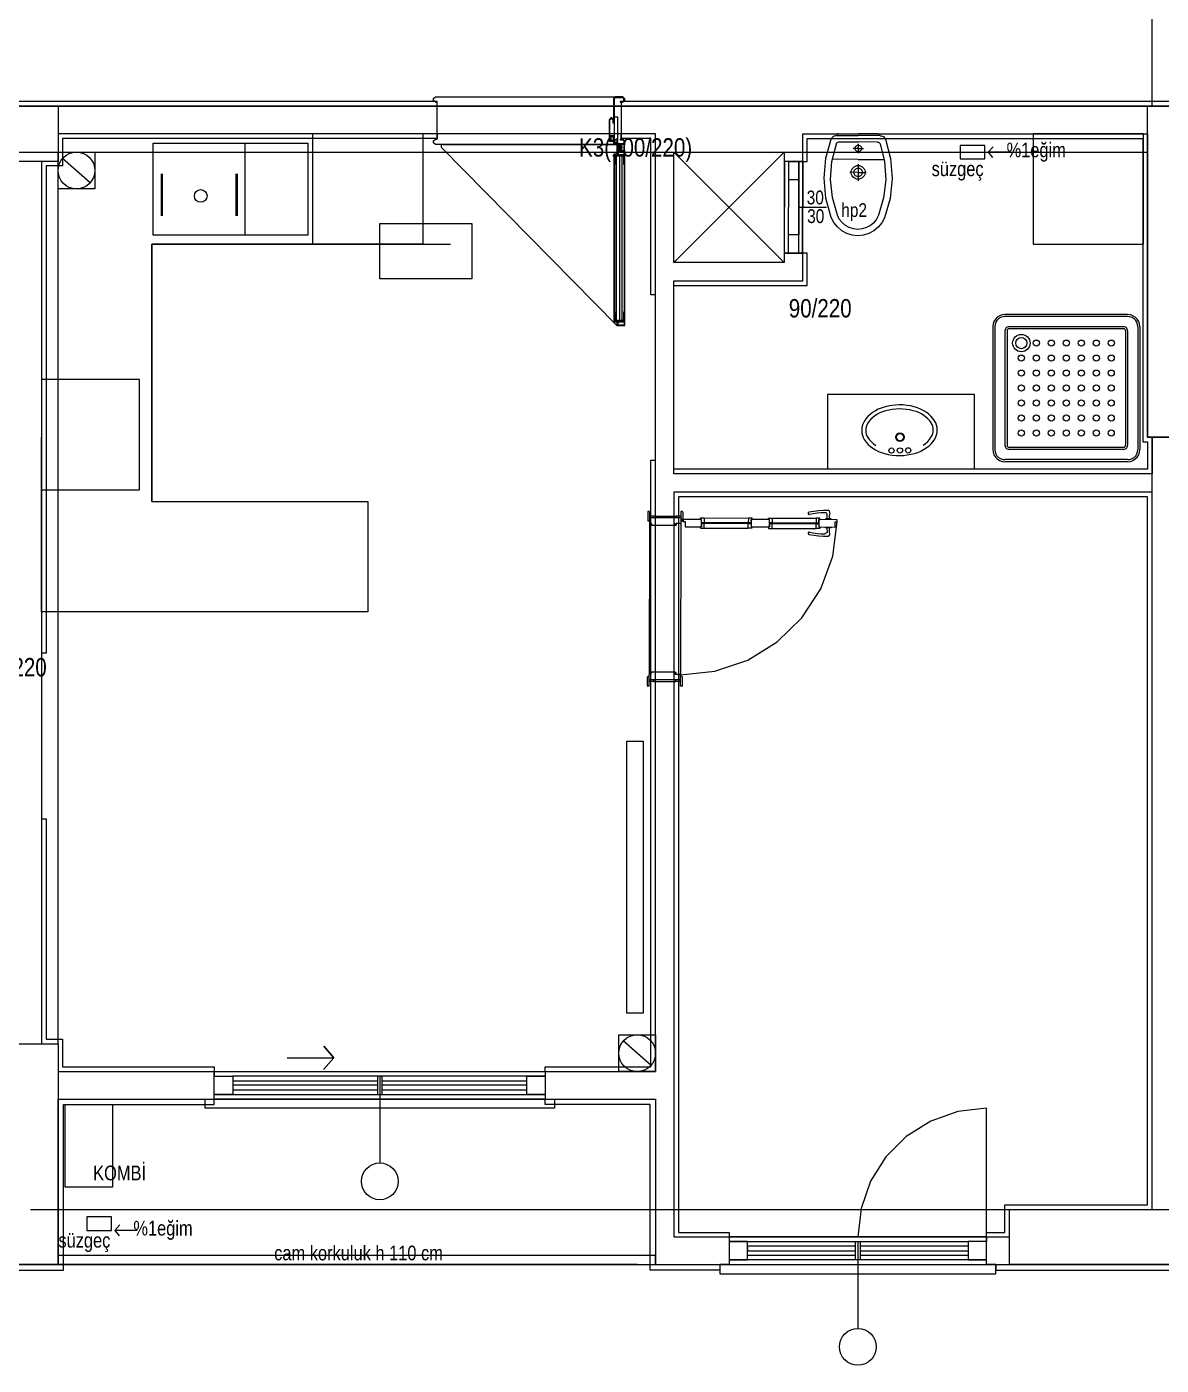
# Model space of a CAD drawing. Header units: centimetres. Extents: x 0 to 13234, y -30 to 2970.
# Drawn here: x 2339.1 to 2647.6, y 1161.2 to 1525.1 of the extents above; entities that cross this region are included whole.
import ezdxf

# ---------------------------------------------------------------- set-up
doc = ezdxf.new("R2010")
doc.units = ezdxf.units.CM
doc.layers.add('SCOTT-MIMARI', color=8, linetype='CONTINUOUS')
doc.styles.get("Standard").update_dxf_attribs({"font": 'arial.ttf', "width": 0.8})

msp = doc.modelspace()

# ---------------------------------------------------------------- linework, layer by layer
at = {"layer": 'SCOTT-MIMARI'}
for p, q in [((2449.71, 1505.59), (2450.21, 1506.09)), ((2449.71, 1505.09), (2449.71, 1505.59)), ((2450.21, 1504.59), (2449.71, 1505.09)), ((2450.21, 1506.09), (2501.19, 1506.09)), ((2450.7, 1504.59), (2450.21, 1504.59)), ((2450.7, 1494.59), (2450.7, 1504.59)), ((2501.19, 1504.59), (2500.7, 1504.59)), ((2500.7, 1504.59), (2500.7, 1494.59)), ((2501.19, 1506.09), (2501.69, 1505.59)), ((2501.69, 1505.09), (2501.19, 1504.59)), ((2501.69, 1505.59), (2501.69, 1505.09)), ((2559.84, 1496.07), (2565.24, 1496.04)), ((2570.64, 1496.02), (2565.24, 1496.04)), ((2398.51, 1468.48), (2398.51, 1493.48)), ((2449.71, 1494.09), (2450.21, 1494.59)), ((2449.71, 1493.59), (2449.71, 1494.09)), ((2450.21, 1493.09), (2449.71, 1493.59)), ((2450.21, 1494.59), (2450.7, 1494.59)), ((2501.19, 1493.09), (2450.21, 1493.09)), ((2452.21, 1493.09), (2499.19, 1493.09)), ((2499.54, 1492.29), (2501.14, 1492.29)), ((2500.07, 1492.82), (2500.07, 1493.09)), ((2500.34, 1493.09), (2500.34, 1491.49)), ((2500.62, 1492.82), (2500.62, 1493.09)), ((2500.7, 1494.59), (2501.19, 1494.59)), ((2501.19, 1494.59), (2501.69, 1494.09)), ((2501.69, 1493.59), (2501.19, 1493.09)), ((2501.69, 1494.09), (2501.69, 1493.59)), ((2559.28, 1495.57), (2565.23, 1495.54)), ((2559.48, 1495.57), (2559.48, 1495.72)), ((2559.98, 1493.82), (2565.22, 1493.79)), ((2565.22, 1493.26), (2565.21, 1490.71)), ((2570.47, 1493.77), (2565.22, 1493.79)), ((2571.18, 1495.51), (2565.23, 1495.54)), ((2570.98, 1495.51), (2570.98, 1495.66)), ((2499.59, 1490.49), (2499.59, 1490.44)), ((2500.03, 1491.77), (2500.03, 1491.44)), ((2500.24, 1490.09), (2500.24, 1445.21)), ((2500.59, 1491.74), (2500.59, 1491.44)), ((2565.2, 1489.04), (2558.14, 1489.08)), ((2565.22, 1492.04), (2563.81, 1492.05)), ((2565.2, 1489.04), (2572.26, 1489.01)), ((2565.22, 1492.04), (2566.62, 1492.04)), ((2375.73, 1473.71), (2375.73, 1485.09)), ((2376.03, 1473.71), (2376.03, 1485.09)), ((2395.99, 1485.09), (2395.99, 1473.71)), ((2396.29, 1485.09), (2396.29, 1473.71)), ((2565.18, 1485.54), (2562.96, 1485.55)), ((2565.19, 1487.8), (2565.17, 1483.23)), ((2565.18, 1485.54), (2567.4, 1485.53)), ((2556.56, 1476.02), (2549.05, 1476.02)), ((2638.47, 1446.89), (2605.11, 1446.89)), ((2638.47, 1446.34), (2605.11, 1446.34)), ((2499.59, 1444.81), (2499.59, 1444.86)), ((2601.78, 1443.56), (2601.78, 1410.2)), ((2602.33, 1443.56), (2602.33, 1410.2)), ((2605.11, 1442.44), (2605.11, 1411.31)), ((2605.67, 1442.44), (2605.67, 1411.31)), ((2637.36, 1443.56), (2606.22, 1443.56)), ((2637.36, 1443), (2606.22, 1443)), ((2637.92, 1442.44), (2637.92, 1411.31)), ((2638.47, 1442.44), (2638.47, 1411.31)), ((2641.25, 1443.56), (2641.25, 1410.2)), ((2641.81, 1443.56), (2641.81, 1410.2)), ((2637.36, 1410.75), (2606.22, 1410.75)), ((2637.36, 1410.2), (2606.22, 1410.2)), ((2638.47, 1407.42), (2605.11, 1407.42)), ((2638.47, 1406.86), (2605.11, 1406.86)), ((2507.98, 1393.17), (2507.98, 1390.87)), ((2508.47, 1390.72), (2508.12, 1390.72)), ((2508.48, 1393.32), (2508.13, 1393.32)), ((2508.48, 1393.32), (2508.13, 1393.32)), ((2508.48, 1393.32), (2508.47, 1390.25)), ((2509.73, 1392.07), (2508.48, 1392.07)), ((2516.98, 1391.55), (2508.48, 1391.57)), ((2509.73, 1392.07), (2509.73, 1391.57)), ((2509.73, 1392.07), (2515.73, 1392.05)), ((2515.73, 1392.05), (2515.73, 1391.55)), ((2516.98, 1392.05), (2515.73, 1392.05)), ((2516.98, 1393.3), (2516.97, 1390.23)), ((2517.04, 1390.76), (2516.97, 1390.76)), ((2517.33, 1393.3), (2516.98, 1393.3)), ((2517.33, 1393.3), (2516.98, 1393.3)), ((2517.33, 1391.13), (2516.98, 1391.13)), ((2517.04, 1390.91), (2516.98, 1390.91)), ((2517.48, 1393.15), (2517.48, 1391.28)), ((2517.5, 1390.71), (2517.61, 1390.69)), ((2517.53, 1390.86), (2517.61, 1390.84)), ((2523.35, 1391.57), (2535.32, 1391.54)), ((2541.8, 1391.53), (2553.76, 1391.5)), ((2508.47, 1390.25), (2508.38, 1348.9)), ((2508.97, 1390.09), (2508.62, 1390.1)), ((2508.97, 1390.09), (2508.97, 1389.69)), ((2515.42, 1389.53), (2509.12, 1389.54)), ((2515.35, 1389.84), (2515.35, 1389.71)), ((2515.59, 1389.84), (2515.35, 1389.84)), ((2515.59, 1389.71), (2515.35, 1389.71)), ((2516.82, 1390.08), (2515.57, 1390.08)), ((2515.57, 1390.08), (2515.57, 1389.68)), ((2515.59, 1389.95), (2515.59, 1389.6)), ((2515.65, 1389.84), (2515.65, 1389.71)), ((2516.97, 1390.23), (2516.88, 1348.88)), ((2536.05, 1390.24), (2522.61, 1390.27)), ((2536.05, 1390.03), (2522.61, 1390.06)), ((2523.34, 1388.77), (2535.31, 1388.74)), ((2541.05, 1390.23), (2554.5, 1390.2)), ((2541.05, 1390.02), (2554.5, 1389.99)), ((2541.79, 1388.73), (2553.76, 1388.7)), ((2507.88, 1345.97), (2507.88, 1348.28)), ((2508.38, 1348.43), (2508.03, 1348.43)), ((2508.37, 1345.82), (2508.38, 1348.9)), ((2516.88, 1347.55), (2508.38, 1347.57)), ((2509.63, 1347.07), (2508.38, 1347.07)), ((2508.88, 1349.04), (2508.53, 1349.05)), ((2508.88, 1349.04), (2508.88, 1349.44)), ((2515.33, 1349.58), (2509.03, 1349.59)), ((2509.63, 1347.07), (2509.63, 1347.57)), ((2509.63, 1347.07), (2515.63, 1347.05)), ((2515.26, 1349.27), (2515.26, 1349.4)), ((2515.5, 1349.4), (2515.26, 1349.4)), ((2515.5, 1349.27), (2515.26, 1349.27)), ((2515.48, 1349.03), (2515.48, 1349.43)), ((2516.73, 1349.03), (2515.48, 1349.03)), ((2515.5, 1349.16), (2515.5, 1349.51)), ((2515.56, 1349.27), (2515.56, 1349.4)), ((2515.63, 1347.05), (2515.63, 1347.55)), ((2516.88, 1347.05), (2515.63, 1347.05)), ((2516.87, 1345.8), (2516.88, 1348.88)), ((2517.23, 1348.41), (2516.88, 1348.41)), ((2517.38, 1345.95), (2517.38, 1348.25)), ((2508.37, 1345.82), (2508.02, 1345.82)), ((2508.37, 1345.82), (2508.02, 1345.82)), ((2517.22, 1345.8), (2516.87, 1345.8)), ((2517.22, 1345.8), (2516.87, 1345.8))]:
    msp.add_line(p, q, dxfattribs=at)
for points in [[(1317.6, 1893.53), (1317.6, 1188.53), (1992.6, 1188.53), (1992.6, 1233.53), (2317.6, 1233.53), (2317.6, 1188.53), (2985.1, 1188.53), (2985.1, 1893.53), (1317.6, 1893.53)], [(2827.6, 1578.53), (2827.6, 1503.53), (2240.13, 1503.53), (2240.1, 1488.53), (2335.6, 1488.53), (2335.6, 1366.03), (2167.6, 1366.03), (2167.6, 1253.53), (2167.6, 1253.53), (2167.6, 1241.03), (2092.6, 1241.03), (2092.6, 1503.53), (1475.1, 1503.53), (1475.1, 1578.53), (2827.6, 1578.53)], [(2645.1, 1503.53), (2645.1, 1578.53)], [(2450.7, 1503.53), (2450.7, 1504.78), (2238.85, 1504.78), (2238.85, 1487.28), (2334.35, 1487.28), (2334.35, 1367.28), (2166.35, 1367.28), (2166.35, 1254.78), (2166.35, 1254.78), (2166.35, 1242.28), (2166.35, 1242.28), (2166.35, 1241.03)], [(2240.1, 1503.53), (2347.6, 1503.53), (2347.6, 1488.53), (2240.1, 1488.53), (2240.1, 1503.53)], [(2312.6, 1503.53), (2643.85, 1503.53)], [(2501.49, 1505.09), (2501.49, 1505.59), (2501.49, 1505.09), (2501.19, 1504.79), (2500.51, 1504.79), (2500.51, 1504.59), (2501.19, 1504.59), (2501.69, 1505.09), (2501.69, 1505.59), (2501.19, 1506.09), (2499.19, 1506.09), (2498.69, 1505.59), (2498.69, 1500.06), (2498.89, 1500.06), (2498.89, 1505.59), (2499.19, 1505.89), (2501.19, 1505.89), (2501.49, 1505.59)], [(2774.42, 1503.53), (2774.42, 1504.78), (2500.7, 1504.78), (2500.7, 1503.53)], [(2643.85, 1413.53), (2643.85, 1503.53), (2658.85, 1503.53), (2658.85, 1413.53), (2643.85, 1413.53)], [(2498.69, 1495.25), (2498.69, 1493.59), (2499.19, 1493.09), (2501.19, 1493.09), (2501.69, 1493.59), (2501.69, 1494.09), (2501.19, 1494.59), (2500.51, 1494.59), (2500.51, 1494.39), (2501.19, 1494.39), (2501.49, 1494.09), (2501.49, 1493.59), (2501.19, 1493.29), (2499.19, 1493.29), (2498.89, 1493.59), (2498.89, 1495.45), (2497.69, 1495.45), (2497.69, 1494.3), (2497.64, 1494.3), (2497.64, 1499.83), (2497.94, 1500.13), (2498.19, 1500.13), (2498.49, 1499.83), (2498.49, 1499), (2498.69, 1499), (2498.69, 1499.83), (2498.19, 1500.33), (2497.94, 1500.33), (2497.44, 1499.83), (2497.44, 1494.3), (2497.9, 1494.3), (2497.9, 1495.25), (2498.69, 1495.25)], [(2499.7, 1493.62), (2498.95, 1493.62), (2498.95, 1500.6), (2499.7, 1500.6), (2499.7, 1493.62)], [(2347.6, 1496.03), (2347.6, 1496.03), (2347.6, 1488.53), (2343.1, 1488.53), (2343.1, 1358.53), (2343.1, 1358.53), (2343.1, 1248.53), (2347.6, 1248.53), (2347.6, 1248.53), (2347.6, 1248.53), (2347.6, 1241.03), (2510.1, 1241.03), (2510.1, 1496.03), (2347.6, 1496.03)], [(2450.7, 1496.03), (2450.7, 1494.78), (2348.85, 1494.78), (2348.85, 1494.78), (2348.85, 1487.28), (2344.35, 1487.28), (2344.35, 1357.28), (2344.35, 1357.28), (2344.35, 1357.28), (2344.35, 1354.78), (2343.1, 1354.78)], [(2446.85, 1496.03), (2446.85, 1466.03), (2373.1, 1466.03), (2373.1, 1396.03), (2431.85, 1396.03), (2431.85, 1366.03), (2343.1, 1366.03), (2343.1, 1413.53)], [(2446.85, 1496.03), (2446.85, 1466.03), (2416.85, 1466.03), (2416.85, 1496.03)], [(2510.1, 1452.27), (2508.85, 1452.27), (2508.85, 1494.78), (2500.7, 1494.78), (2500.7, 1496.03)], [(2643.85, 1496.03), (2643.85, 1413.53), (2645.1, 1413.53), (2645.1, 1403.53), (2515.1, 1403.53), (2515.1, 1456.03), (2515.1, 1456.03), (2515.1, 1456.03), (2550.1, 1456.03), (2550.1, 1496.03), (2643.85, 1496.03)], [(2559.48, 1495.72), (2559.49, 1495.8), (2559.52, 1495.87), (2559.56, 1495.94), (2559.62, 1495.99), (2559.68, 1496.04), (2559.76, 1496.06), (2559.84, 1496.07)], [(2570.64, 1496.02), (2570.71, 1496.01), (2570.79, 1495.98), (2570.85, 1495.94), (2570.91, 1495.88), (2570.95, 1495.82), (2570.98, 1495.74), (2570.98, 1495.66)], [(2612.82, 1496.03), (2612.82, 1466.03), (2642.82, 1466.03), (2642.82, 1496.03), (2612.82, 1496.03)], [(2373.51, 1493.48), (2415.51, 1493.48), (2415.51, 1468.48), (2373.51, 1468.48), (2373.51, 1493.48)], [(2499.59, 1443.86), (2451.91, 1492.29), (2451.91, 1493.09)], [(2497.95, 1494.25), (2497.68, 1494.03), (2497.48, 1493.99), (2497.95, 1493.99), (2498.64, 1493.99), (2498.64, 1495.18), (2497.95, 1495.18), (2497.95, 1494.25)], [(2498.05, 1494.29), (2498.54, 1494.35), (2498.54, 1494.09), (2497.98, 1494.09), (2498.04, 1494.22), (2498.05, 1494.25), (2498.05, 1494.29)], [(2550.1, 1488.52), (2551.35, 1488.52), (2551.35, 1494.78), (2642.6, 1494.78), (2642.6, 1412.28), (2643.85, 1412.28), (2643.85, 1404.78), (2515.1, 1404.78)], [(2557.89, 1473.28), (2556.42, 1478.52), (2555.92, 1483.94), (2556.41, 1489.36), (2557.87, 1494.6)], [(2559.53, 1473.91), (2558.18, 1478.67), (2557.68, 1483.59), (2558.04, 1488.52), (2559.27, 1493.32)], [(2557.87, 1494.6), (2558.01, 1494.88), (2558.2, 1495.11), (2558.43, 1495.31), (2558.69, 1495.45), (2558.98, 1495.54), (2559.28, 1495.57)], [(2559.27, 1493.32), (2559.33, 1493.46), (2559.43, 1493.58), (2559.54, 1493.68), (2559.68, 1493.76), (2559.82, 1493.8), (2559.98, 1493.82)], [(2565.21, 1491.17), (2565.03, 1491.19), (2564.86, 1491.25), (2564.7, 1491.34), (2564.56, 1491.46), (2564.46, 1491.61), (2564.38, 1491.78), (2564.34, 1491.96), (2564.35, 1492.14), (2564.38, 1492.32), (2564.46, 1492.48), (2564.57, 1492.63), (2564.7, 1492.75), (2564.86, 1492.84), (2565.04, 1492.9), (2565.22, 1492.92)], [(2565.22, 1492.92), (2565.4, 1492.9), (2565.57, 1492.84), (2565.73, 1492.75), (2565.87, 1492.63), (2565.97, 1492.48), (2566.05, 1492.31), (2566.09, 1492.13), (2566.08, 1491.95), (2566.05, 1491.77), (2565.97, 1491.6), (2565.86, 1491.45), (2565.73, 1491.33), (2565.57, 1491.24), (2565.39, 1491.19), (2565.21, 1491.17)], [(2570.47, 1493.77), (2570.62, 1493.75), (2570.77, 1493.7), (2570.9, 1493.62), (2571.02, 1493.52), (2571.11, 1493.4), (2571.18, 1493.26)], [(2571.18, 1493.26), (2572.35, 1488.45), (2572.67, 1483.51), (2572.12, 1478.6), (2570.72, 1473.85)], [(2571.18, 1495.51), (2571.48, 1495.48), (2571.77, 1495.39), (2572.04, 1495.24), (2572.27, 1495.04), (2572.45, 1494.8), (2572.58, 1494.53)], [(2572.58, 1494.53), (2573.99, 1489.27), (2574.42, 1483.85), (2573.87, 1478.43), (2572.35, 1473.21)], [(2592.89, 1489.18), (2599.6, 1489.18), (2599.6, 1492.88), (2592.89, 1492.88), (2592.89, 1489.18)], [(2606.58, 1491.03), (2600.5, 1491.03), (2601.9, 1492.52), (2600.5, 1491.03), (2601.71, 1489.57)], [(2330.1, 1491.03), (2643.85, 1491.03)], [(2357.6, 1491.05), (2357.6, 1481.05), (2347.6, 1481.05), (2347.6, 1491.05), (2357.6, 1491.05)], [(2348.85, 1489.36), (2356.36, 1482.75)], [(2499.84, 1444.11), (2499.84, 1444.96), (2498.84, 1444.96), (2498.84, 1490.34), (2499.84, 1490.34), (2499.84, 1491.19), (2499.74, 1491.19), (2499.74, 1490.44), (2498.74, 1490.44), (2498.74, 1444.86), (2499.74, 1444.86), (2499.74, 1444.11), (2499.84, 1444.11)], [(2501.39, 1490.09), (2501.39, 1487.79), (2501.59, 1487.79), (2501.59, 1490.29), (2498.89, 1490.29), (2498.89, 1487.79), (2499.09, 1487.79), (2499.09, 1490.09), (2501.39, 1490.09)], [(2499.14, 1447.56), (2499.14, 1445.26), (2499.49, 1445.26), (2499.49, 1490.04), (2499.14, 1490.04), (2499.14, 1487.74), (2498.89, 1487.74), (2498.89, 1447.56), (2499.14, 1447.56)], [(2501.64, 1443.96), (2499.69, 1443.96), (2499.69, 1444.81), (2499.59, 1444.81), (2499.59, 1443.86), (2501.74, 1443.86), (2501.74, 1491.44), (2499.59, 1491.44), (2499.59, 1490.49), (2499.69, 1490.49), (2499.69, 1491.34), (2501.64, 1491.34), (2501.64, 1443.96)], [(2499.94, 1491.34), (2499.94, 1490.39), (2501.54, 1490.39), (2501.54, 1491.34)], [(2501.59, 1447.56), (2501.34, 1447.56), (2501.34, 1445.26), (2500.99, 1445.26), (2500.99, 1490.04), (2501.34, 1490.04), (2501.34, 1487.74), (2501.59, 1487.74), (2501.59, 1447.56)], [(2515.1, 1461.03), (2515.1, 1491.03), (2545.1, 1491.03), (2545.1, 1461.03), (2515.1, 1461.03), (2545.1, 1491.03), (2545.1, 1461.03), (2515.1, 1491.03)], [(2347.6, 1248.53), (2347.6, 1488.53)], [(2550.09, 1463.52), (2550.09, 1463.52), (2545.09, 1463.53), (2546.28, 1463.53), (2546.31, 1488.53), (2550.11, 1488.52), (2550.09, 1463.52)], [(2545.11, 1488.53), (2545.09, 1463.53), (2550.06, 1463.52), (2550.11, 1488.52), (2545.11, 1488.53)], [(2549.04, 1488.52), (2549.03, 1483.52), (2546.3, 1483.53)], [(2549.07, 1468.52), (2549.04, 1488.52)], [(2549.09, 1488.52), (2549.09, 1488.52)], [(2565.17, 1483.67), (2564.78, 1483.71), (2564.41, 1483.83), (2564.07, 1484.03), (2563.78, 1484.3), (2563.55, 1484.61), (2563.4, 1484.97), (2563.32, 1485.36), (2563.32, 1485.75), (2563.4, 1486.13), (2563.56, 1486.49), (2563.8, 1486.8), (2564.09, 1487.07), (2564.43, 1487.26), (2564.8, 1487.38), (2565.19, 1487.42)], [(2565.18, 1484.39), (2564.94, 1484.42), (2564.71, 1484.49), (2564.5, 1484.62), (2564.32, 1484.78), (2564.18, 1484.97), (2564.09, 1485.19), (2564.04, 1485.43), (2564.04, 1485.67), (2564.09, 1485.9), (2564.19, 1486.12), (2564.33, 1486.32), (2564.51, 1486.48), (2564.72, 1486.6), (2564.95, 1486.67), (2565.19, 1486.69)], [(2565.19, 1487.42), (2565.58, 1487.37), (2565.95, 1487.25), (2566.29, 1487.05), (2566.58, 1486.79), (2566.81, 1486.47), (2566.97, 1486.11), (2567.05, 1485.73), (2567.05, 1485.34), (2566.96, 1484.95), (2566.8, 1484.6), (2566.57, 1484.28), (2566.28, 1484.02), (2565.94, 1483.83), (2565.56, 1483.71), (2565.17, 1483.67)], [(2565.19, 1486.69), (2565.43, 1486.67), (2565.66, 1486.59), (2565.86, 1486.47), (2566.04, 1486.31), (2566.18, 1486.11), (2566.28, 1485.89), (2566.33, 1485.66), (2566.33, 1485.42), (2566.27, 1485.18), (2566.18, 1484.96), (2566.03, 1484.77), (2565.85, 1484.61), (2565.64, 1484.49), (2565.42, 1484.42), (2565.18, 1484.39)], [(2549.08, 1483.52), (2549.07, 1468.52)], [(2435.12, 1456.61), (2435.12, 1471.61), (2460.12, 1471.61), (2460.12, 1456.61), (2435.12, 1456.61)], [(2565.09, 1468.29), (2563.55, 1468.46), (2562.08, 1468.92), (2560.72, 1469.67), (2559.54, 1470.68), (2558.59, 1471.9), (2557.89, 1473.28)], [(2565.1, 1470.04), (2563.91, 1470.17), (2562.77, 1470.53), (2561.72, 1471.11), (2560.8, 1471.89), (2560.06, 1472.83), (2559.53, 1473.91)], [(2572.35, 1473.21), (2571.64, 1471.83), (2570.67, 1470.62), (2569.48, 1469.63), (2568.12, 1468.89), (2566.64, 1468.44), (2565.09, 1468.29)], [(2570.72, 1473.85), (2570.17, 1472.78), (2569.42, 1471.85), (2568.5, 1471.08), (2567.44, 1470.51), (2566.3, 1470.16), (2565.1, 1470.04)], [(2549.06, 1463.52), (2549.07, 1468.52), (2546.28, 1468.53)], [(2373.1, 1396.03), (2373.1, 1466.03), (2454.35, 1466.03)], [(2515.1, 1454.78), (2551.35, 1454.78), (2551.35, 1463.52), (2550.1, 1463.52)], [(2501.59, 1445.01), (2501.59, 1447.51), (2501.39, 1447.51), (2501.39, 1445.21), (2499.09, 1445.21), (2499.09, 1447.51), (2498.89, 1447.51), (2498.89, 1445.01), (2501.59, 1445.01)], [(2605.11, 1446.89), (2604.37, 1446.81), (2603.66, 1446.56), (2603.03, 1446.16), (2602.5, 1445.64), (2602.11, 1445), (2601.86, 1444.3), (2601.78, 1443.56)], [(2605.11, 1446.34), (2604.49, 1446.27), (2603.91, 1446.06), (2603.38, 1445.73), (2602.94, 1445.29), (2602.61, 1444.76), (2602.4, 1444.17), (2602.33, 1443.56)], [(2641.81, 1443.56), (2641.72, 1444.3), (2641.48, 1445), (2641.08, 1445.64), (2640.55, 1446.16), (2639.92, 1446.56), (2639.21, 1446.81), (2638.47, 1446.89)], [(2641.25, 1443.56), (2641.18, 1444.17), (2640.98, 1444.76), (2640.65, 1445.29), (2640.2, 1445.73), (2639.68, 1446.06), (2639.09, 1446.27), (2638.47, 1446.34)], [(2499.94, 1443.96), (2499.94, 1444.91), (2501.54, 1444.91), (2501.54, 1443.96)], [(2606.22, 1443.56), (2605.98, 1443.53), (2605.74, 1443.45), (2605.53, 1443.31), (2605.35, 1443.14), (2605.22, 1442.93), (2605.14, 1442.69), (2605.11, 1442.44)], [(2606.22, 1443), (2606.1, 1442.99), (2605.98, 1442.94), (2605.88, 1442.88), (2605.79, 1442.79), (2605.72, 1442.69), (2605.68, 1442.57), (2605.67, 1442.44)], [(2638.47, 1442.44), (2638.44, 1442.69), (2638.36, 1442.93), (2638.23, 1443.14), (2638.05, 1443.31), (2637.84, 1443.45), (2637.61, 1443.53), (2637.36, 1443.56)], [(2637.92, 1442.44), (2637.9, 1442.57), (2637.86, 1442.69), (2637.79, 1442.79), (2637.71, 1442.88), (2637.6, 1442.94), (2637.48, 1442.99), (2637.36, 1443)], [(2343.09, 1429.21), (2343.09, 1399.21), (2369.74, 1399.21), (2369.74, 1429.21), (2343.09, 1429.21)], [(2596.83, 1405.09), (2596.83, 1425.09), (2556.83, 1425.09), (2556.83, 1405.09)], [(2569.12, 1420.23), (2568.45, 1419.73), (2567.84, 1419.15), (2567.3, 1418.52), (2566.83, 1417.83)], [(2572.29, 1421.72), (2571.45, 1421.44), (2570.64, 1421.1), (2569.86, 1420.7), (2569.12, 1420.23)], [(2572.59, 1420.67), (2571.84, 1420.42), (2571.11, 1420.11), (2570.4, 1419.75), (2569.73, 1419.33)], [(2576.37, 1422.3), (2575.34, 1422.26), (2574.31, 1422.15), (2573.29, 1421.97), (2572.29, 1421.72)], [(2576.38, 1421.21), (2575.42, 1421.17), (2574.47, 1421.07), (2573.52, 1420.9), (2572.59, 1420.67)], [(2580.46, 1421.77), (2579.46, 1422.01), (2578.44, 1422.18), (2577.41, 1422.28), (2576.37, 1422.3)], [(2580.18, 1420.72), (2579.24, 1420.94), (2578.3, 1421.09), (2577.34, 1421.18), (2576.38, 1421.21)], [(2583.05, 1419.42), (2582.38, 1419.83), (2581.67, 1420.19), (2580.93, 1420.48), (2580.18, 1420.72)], [(2583.65, 1420.34), (2582.9, 1420.79), (2582.12, 1421.18), (2581.3, 1421.51), (2580.46, 1421.77)], [(2585.98, 1417.96), (2585.5, 1418.64), (2584.94, 1419.27), (2584.33, 1419.84), (2583.65, 1420.34)], [(2566.83, 1417.83), (2566.53, 1417.25), (2566.31, 1416.63), (2566.18, 1415.99), (2566.14, 1415.34)], [(2567.76, 1417.26), (2567.53, 1416.81), (2567.37, 1416.34), (2567.27, 1415.85), (2567.24, 1415.35)], [(2569.73, 1419.33), (2569.16, 1418.89), (2568.64, 1418.4), (2568.17, 1417.85), (2567.76, 1417.26)], [(2585.05, 1417.38), (2584.64, 1417.97), (2584.16, 1418.51), (2583.63, 1418.99), (2583.05, 1419.42)], [(2585.61, 1415.48), (2585.57, 1415.98), (2585.46, 1416.47), (2585.29, 1416.93), (2585.05, 1417.38)], [(2586.7, 1415.48), (2586.65, 1416.13), (2586.51, 1416.77), (2586.29, 1417.38), (2585.98, 1417.96)], [(2566.14, 1415.34), (2566.19, 1414.69), (2566.33, 1414.05), (2566.56, 1413.44), (2566.86, 1412.87)], [(2566.86, 1412.87), (2567.34, 1412.18), (2567.9, 1411.56), (2568.51, 1410.99), (2569.19, 1410.49)], [(2567.24, 1415.35), (2567.27, 1414.85), (2567.38, 1414.36), (2567.55, 1413.89), (2567.79, 1413.45)], [(2567.79, 1413.45), (2568.25, 1412.8), (2568.78, 1412.22), (2569.38, 1411.7), (2570.03, 1411.25)], [(2582.86, 1411.34), (2583.51, 1411.79), (2584.1, 1412.32), (2584.63, 1412.92), (2585.08, 1413.57)], [(2583.72, 1410.59), (2584.39, 1411.1), (2585, 1411.67), (2585.54, 1412.31), (2586.01, 1413)], [(2585.08, 1413.57), (2585.31, 1414.01), (2585.47, 1414.49), (2585.57, 1414.98), (2585.61, 1415.48)], [(2586.01, 1413), (2586.31, 1413.58), (2586.53, 1414.19), (2586.66, 1414.83), (2586.7, 1415.48)], [(2645.1, 1203.53), (2645.1, 1413.53)], [(2645.1, 1413.53), (2650.1, 1413.53), (2650.1, 1233.53)], [(2569.19, 1410.49), (2569.94, 1410.04), (2570.72, 1409.64), (2571.54, 1409.31), (2572.38, 1409.05)], [(2572.38, 1409.05), (2573.38, 1408.82), (2574.4, 1408.65), (2575.43, 1408.55), (2576.47, 1408.52)], [(2576.47, 1408.52), (2577.5, 1408.57), (2578.53, 1408.68), (2579.55, 1408.86), (2580.55, 1409.11)], [(2580.55, 1409.11), (2581.39, 1409.38), (2582.2, 1409.72), (2582.98, 1410.13), (2583.72, 1410.59)], [(2601.78, 1410.2), (2601.86, 1409.45), (2602.11, 1408.75), (2602.5, 1408.12), (2603.03, 1407.59), (2603.66, 1407.19), (2604.37, 1406.94), (2605.11, 1406.86)], [(2602.33, 1410.2), (2602.4, 1409.58), (2602.61, 1408.99), (2602.94, 1408.46), (2603.38, 1408.02), (2603.91, 1407.69), (2604.49, 1407.49), (2605.11, 1407.42)], [(2605.11, 1411.31), (2605.14, 1411.06), (2605.22, 1410.83), (2605.35, 1410.61), (2605.53, 1410.44), (2605.74, 1410.31), (2605.98, 1410.22), (2606.22, 1410.2)], [(2605.67, 1411.31), (2605.68, 1411.18), (2605.72, 1411.07), (2605.79, 1410.96), (2605.88, 1410.87), (2605.98, 1410.81), (2606.1, 1410.77), (2606.22, 1410.75)], [(2637.36, 1410.75), (2637.48, 1410.77), (2637.6, 1410.81), (2637.71, 1410.87), (2637.79, 1410.96), (2637.86, 1411.07), (2637.9, 1411.18), (2637.92, 1411.31)], [(2637.36, 1410.2), (2637.61, 1410.22), (2637.84, 1410.31), (2638.05, 1410.44), (2638.23, 1410.61), (2638.36, 1410.83), (2638.44, 1411.06), (2638.47, 1411.31)], [(2638.47, 1406.86), (2639.21, 1406.94), (2639.92, 1407.19), (2640.55, 1407.59), (2641.08, 1408.12), (2641.48, 1408.75), (2641.72, 1409.45), (2641.81, 1410.2)], [(2638.47, 1407.42), (2639.09, 1407.49), (2639.68, 1407.69), (2640.2, 1408.02), (2640.65, 1408.46), (2640.98, 1408.99), (2641.18, 1409.58), (2641.25, 1410.2)], [(2480.1, 1241.03), (2480.1, 1242.28), (2508.85, 1242.28), (2508.85, 1407.27), (2510.1, 1407.27)], [(2645.1, 1203.53), (2645.1, 1398.53), (2515.1, 1398.53), (2515.1, 1196.03), (2606.35, 1196.03), (2606.35, 1203.53), (2645.1, 1203.53)], [(2600.1, 1197.28), (2605.1, 1197.28), (2605.1, 1204.78), (2643.85, 1204.78), (2643.85, 1397.28), (2516.35, 1397.28), (2516.35, 1197.28), (2530.1, 1197.28), (2530.1, 1196.03)], [(2508.13, 1393.32), (2508.1, 1393.32), (2508.07, 1393.31), (2508.04, 1393.29), (2508.01, 1393.27), (2508, 1393.24), (2507.98, 1393.21), (2507.98, 1393.17)], [(2507.98, 1390.87), (2507.98, 1390.83), (2507.99, 1390.8), (2508.01, 1390.77), (2508.03, 1390.75), (2508.06, 1390.73), (2508.09, 1390.72), (2508.12, 1390.72)], [(2516.88, 1348.88), (2526.24, 1349.87), (2535.15, 1352.91), (2543.17, 1357.84), (2549.91, 1364.42), (2555.03, 1372.32), (2558.28, 1381.15), (2559.5, 1390.49)], [(2517.48, 1393.15), (2517.48, 1393.18), (2517.47, 1393.22), (2517.45, 1393.24), (2517.42, 1393.27), (2517.4, 1393.29), (2517.36, 1393.3), (2517.33, 1393.3)], [(2517.33, 1391.13), (2517.36, 1391.13), (2517.39, 1391.14), (2517.42, 1391.16), (2517.44, 1391.18), (2517.46, 1391.21), (2517.47, 1391.24), (2517.48, 1391.28)], [(2522.61, 1391.17), (2517.61, 1391.18), (2517.61, 1390.58), (2518.18, 1390.58), (2518.18, 1389.18), (2522.61, 1389.17), (2522.61, 1391.17)], [(2522.35, 1391.17), (2522.35, 1391.57), (2523.35, 1391.57), (2523.35, 1390.27), (2522.61, 1390.27), (2522.61, 1391.17), (2522.35, 1391.17)], [(2536.32, 1391.14), (2536.32, 1391.54), (2535.32, 1391.54), (2535.31, 1390.25), (2536.05, 1390.24), (2536.06, 1391.14), (2536.32, 1391.14)], [(2536.06, 1391.14), (2536.05, 1389.14), (2541.05, 1389.13), (2541.06, 1391.13), (2536.06, 1391.14), (2536.06, 1391.14)], [(2540.8, 1391.13), (2540.8, 1391.53), (2541.8, 1391.53), (2541.79, 1390.23), (2541.05, 1390.23), (2541.06, 1391.13), (2540.8, 1391.13)], [(2551.81, 1393.1), (2551.75, 1393.09), (2551.7, 1393.05), (2551.65, 1393.01), (2551.61, 1392.96), (2551.59, 1392.91), (2551.57, 1392.84), (2551.57, 1392.78), (2551.58, 1392.72), (2551.61, 1392.66), (2551.64, 1392.61), (2551.69, 1392.57), (2551.74, 1392.54), (2551.8, 1392.52), (2551.87, 1392.51), (2551.93, 1392.52)], [(2557.06, 1393.59), (2555.74, 1393.56), (2554.42, 1393.47), (2553.11, 1393.32), (2551.81, 1393.1)], [(2556.14, 1392.98), (2555.08, 1392.92), (2554.02, 1392.83), (2552.97, 1392.69), (2551.93, 1392.52)], [(2554.76, 1391.1), (2554.76, 1391.5), (2553.76, 1391.5), (2553.76, 1390.2), (2554.5, 1390.2), (2554.5, 1391.1), (2554.76, 1391.1)], [(2558.93, 1390.49), (2559.5, 1390.49), (2559.5, 1391.09), (2554.5, 1391.1), (2554.5, 1389.1), (2558.92, 1389.09), (2558.93, 1390.49)], [(2556.75, 1392.57), (2556.67, 1392.71), (2556.57, 1392.82), (2556.44, 1392.91), (2556.29, 1392.96), (2556.14, 1392.98)], [(2557.81, 1391.09), (2557.81, 1391.34), (2556.31, 1391.34), (2556.31, 1391.09)], [(2556.68, 1391.34), (2556.76, 1391.64), (2556.8, 1391.95), (2556.8, 1392.26), (2556.75, 1392.57)], [(2557.44, 1392.82), (2557.48, 1392.92), (2557.5, 1393.03), (2557.5, 1393.14), (2557.47, 1393.25), (2557.42, 1393.35), (2557.35, 1393.44), (2557.27, 1393.51), (2557.17, 1393.56), (2557.06, 1393.59)], [(2557.44, 1392.82), (2557.35, 1392.46), (2557.31, 1392.08), (2557.34, 1391.71), (2557.43, 1391.34)], [(2508.47, 1390.25), (2508.48, 1390.21), (2508.49, 1390.18), (2508.51, 1390.15), (2508.53, 1390.13), (2508.56, 1390.11), (2508.59, 1390.1), (2508.62, 1390.1)], [(2508.97, 1389.69), (2508.98, 1389.66), (2508.99, 1389.63), (2509.01, 1389.6), (2509.03, 1389.58), (2509.06, 1389.56), (2509.09, 1389.55), (2509.12, 1389.54)], [(2515.42, 1389.53), (2515.46, 1389.53), (2515.49, 1389.55), (2515.52, 1389.56), (2515.54, 1389.59), (2515.56, 1389.62), (2515.57, 1389.65), (2515.57, 1389.68)], [(2515.59, 1389.6), (2515.63, 1389.6), (2515.66, 1389.61), (2515.69, 1389.63), (2515.72, 1389.65), (2515.74, 1389.68), (2515.76, 1389.71), (2515.77, 1389.74), (2515.77, 1389.77), (2515.77, 1389.81), (2515.76, 1389.84), (2515.74, 1389.87), (2515.72, 1389.9), (2515.69, 1389.92), (2515.66, 1389.94), (2515.63, 1389.95), (2515.59, 1389.95)], [(2516.82, 1390.08), (2516.86, 1390.08), (2516.89, 1390.09), (2516.92, 1390.11), (2516.94, 1390.13), (2516.96, 1390.16), (2516.97, 1390.19), (2516.97, 1390.23)], [(2522.35, 1389.17), (2522.34, 1388.77), (2523.34, 1388.77), (2523.35, 1390.06), (2522.61, 1390.06), (2522.61, 1389.17), (2522.35, 1389.17)], [(2522.61, 1390.22), (2536.05, 1390.19)], [(2536.05, 1390.09), (2522.61, 1390.12)], [(2536.31, 1389.14), (2536.31, 1388.74), (2535.31, 1388.74), (2535.31, 1390.04), (2536.05, 1390.03), (2536.05, 1389.14), (2536.31, 1389.14)], [(2540.79, 1389.13), (2540.79, 1388.73), (2541.79, 1388.73), (2541.79, 1390.02), (2541.05, 1390.02), (2541.05, 1389.13), (2540.79, 1389.13)], [(2554.5, 1390.15), (2541.05, 1390.18)], [(2541.05, 1390.08), (2554.5, 1390.05)], [(2551.92, 1387.69), (2551.85, 1387.7), (2551.79, 1387.69), (2551.73, 1387.67), (2551.68, 1387.64), (2551.63, 1387.6), (2551.6, 1387.55), (2551.57, 1387.49), (2551.56, 1387.43), (2551.56, 1387.36), (2551.57, 1387.3), (2551.6, 1387.25), (2551.64, 1387.2), (2551.68, 1387.15), (2551.74, 1387.12), (2551.8, 1387.1)], [(2551.8, 1387.1), (2553.1, 1386.88), (2554.41, 1386.72), (2555.73, 1386.63), (2557.05, 1386.59)], [(2551.92, 1387.69), (2552.96, 1387.51), (2554.01, 1387.37), (2555.07, 1387.27), (2556.12, 1387.21)], [(2554.76, 1389.1), (2554.76, 1388.7), (2553.76, 1388.7), (2553.76, 1389.99), (2554.5, 1389.99), (2554.5, 1389.1), (2554.76, 1389.1)], [(2556.68, 1388.84), (2556.74, 1387.61), (2556.12, 1387.21)], [(2557.8, 1389.09), (2557.8, 1388.84), (2556.3, 1388.84), (2556.3, 1389.09)], [(2557.05, 1386.59), (2557.15, 1386.62), (2557.25, 1386.67), (2557.34, 1386.75), (2557.4, 1386.83), (2557.45, 1386.93), (2557.48, 1387.04), (2557.49, 1387.15), (2557.47, 1387.26), (2557.43, 1387.36)], [(2557.43, 1388.84), (2557.33, 1388.48), (2557.3, 1388.1), (2557.34, 1387.73), (2557.43, 1387.36)], [(2508.03, 1348.43), (2508, 1348.42), (2507.97, 1348.41), (2507.94, 1348.39), (2507.91, 1348.37), (2507.9, 1348.34), (2507.88, 1348.31), (2507.88, 1348.28)], [(2508.53, 1349.05), (2508.5, 1349.04), (2508.47, 1349.03), (2508.44, 1349.01), (2508.41, 1348.99), (2508.4, 1348.96), (2508.39, 1348.93), (2508.38, 1348.9)], [(2509.03, 1349.59), (2509, 1349.59), (2508.97, 1349.58), (2508.94, 1349.56), (2508.92, 1349.54), (2508.9, 1349.51), (2508.89, 1349.48), (2508.88, 1349.44)], [(2515.48, 1349.43), (2515.48, 1349.46), (2515.47, 1349.5), (2515.45, 1349.52), (2515.43, 1349.55), (2515.4, 1349.57), (2515.37, 1349.58), (2515.33, 1349.58)], [(2515.5, 1349.16), (2515.54, 1349.16), (2515.57, 1349.17), (2515.6, 1349.19), (2515.63, 1349.21), (2515.65, 1349.24), (2515.67, 1349.27), (2515.68, 1349.3), (2515.68, 1349.33), (2515.68, 1349.37), (2515.67, 1349.4), (2515.65, 1349.43), (2515.63, 1349.46), (2515.6, 1349.48), (2515.57, 1349.5), (2515.54, 1349.51), (2515.5, 1349.51)], [(2516.88, 1348.88), (2516.88, 1348.91), (2516.87, 1348.94), (2516.85, 1348.97), (2516.83, 1348.99), (2516.8, 1349.01), (2516.77, 1349.02), (2516.73, 1349.03)], [(2517.38, 1348.25), (2517.38, 1348.29), (2517.37, 1348.32), (2517.35, 1348.35), (2517.32, 1348.37), (2517.3, 1348.39), (2517.26, 1348.4), (2517.23, 1348.41)], [(2507.88, 1345.97), (2507.88, 1345.94), (2507.89, 1345.91), (2507.91, 1345.88), (2507.93, 1345.85), (2507.96, 1345.84), (2507.99, 1345.83), (2508.02, 1345.82)], [(2517.22, 1345.8), (2517.26, 1345.8), (2517.29, 1345.82), (2517.32, 1345.83), (2517.34, 1345.86), (2517.36, 1345.89), (2517.37, 1345.92), (2517.38, 1345.95)], [(2502.3, 1330.82), (2506.68, 1330.82), (2506.68, 1256.93), (2502.3, 1256.93), (2502.3, 1330.82)], [(2343.1, 1309.78), (2344.35, 1309.78), (2344.35, 1249.78), (2348.85, 1249.78), (2348.85, 1249.78), (2348.85, 1249.78), (2348.85, 1242.28), (2390.1, 1242.28), (2390.1, 1241.03)], [(2347.6, 1248.53), (2347.6, 1188.53), (2317.6, 1188.53), (2317.6, 1248.53), (2347.6, 1248.53)], [(2510.1, 1251.03), (2510.1, 1241.03), (2500.1, 1241.03), (2500.1, 1251.03), (2510.1, 1251.03)], [(2501.35, 1249.33), (2508.86, 1242.73)], [(2409.89, 1244.73), (2422.61, 1244.73), (2419.86, 1247.95), (2422.61, 1244.73), (2419.79, 1241.57)], [(2390.1, 1241.03), (2480.1, 1241.03), (2480.1, 1233.53), (2390.1, 1233.53), (2390.1, 1241.03), (2390.1, 1239.78), (2395.1, 1239.78), (2395.1, 1234.78), (2390.1, 1234.78), (2480.1, 1234.78), (2475.1, 1234.78), (2475.1, 1239.78), (2480.1, 1239.78), (2395.1, 1239.78), (2395.1, 1238.53), (2434.48, 1238.53)], [(2434.48, 1239.78), (2434.48, 1234.78), (2435.73, 1234.78), (2435.73, 1239.78), (2434.48, 1239.78)], [(2435.1, 1239.78), (2435.1, 1216.16)], [(2435.73, 1238.53), (2475.1, 1238.53)], [(2434.48, 1237.28), (2395.1, 1237.28), (2395.1, 1236.03), (2434.48, 1236.03)], [(2475.1, 1237.28), (2435.73, 1237.28)], [(2435.73, 1236.03), (2475.1, 1236.03)], [(2312.6, 1233.53), (2312.6, 1232.03), (2316.1, 1232.03), (2316.1, 1187.03), (2349.1, 1187.03), (2349.1, 1232.03), (2390.1, 1232.03), (2390.1, 1233.53)], [(2505.1, 1188.53), (2347.6, 1188.53), (2347.6, 1233.53), (2485.1, 1233.53), (2510.1, 1233.53), (2510.1, 1188.53)], [(2349.5, 1209.56), (2349.5, 1232.03), (2362.39, 1232.03), (2362.39, 1209.56), (2349.5, 1209.56)], [(2480.1, 1233.53), (2482.6, 1233.53), (2482.6, 1231.03), (2387.6, 1231.03), (2387.6, 1233.53), (2390.1, 1233.53)], [(2527.6, 1187.03), (2508.6, 1187.03), (2508.6, 1232.03), (2485.1, 1232.03), (2480.1, 1232.03), (2480.1, 1233.53)], [(2600.1, 1231.03), (2592.31, 1230.15), (2584.92, 1227.56), (2578.28, 1223.39), (2572.74, 1217.85), (2568.57, 1211.22), (2565.98, 1203.82), (2565.1, 1196.03)], [(2600.1, 1196.03), (2600.1, 1231.03)], [(2602.6, 1188.53), (2602.6, 1187.03), (2697.85, 1187.03), (2697.85, 1205.03), (2651.6, 1205.03), (2651.6, 1232.03), (2700.1, 1232.03), (2700.1, 1233.53)], [(2340.1, 1203.53), (2606.35, 1203.53)], [(2355.43, 1197.83), (2362.14, 1197.83), (2362.14, 1201.53), (2355.43, 1201.53), (2355.43, 1197.83)], [(2696.35, 1188.53), (2606.35, 1188.53), (2606.35, 1203.53), (2696.35, 1203.53), (2696.35, 1188.53)], [(2369.12, 1197.83), (2363.03, 1197.83), (2364.44, 1199.32), (2363.03, 1197.83), (2364.25, 1196.37)], [(2600.1, 1196.03), (2530.1, 1196.03), (2530.1, 1188.53), (2600.1, 1188.53), (2600.1, 1196.03), (2600.1, 1194.78), (2595.1, 1194.78), (2595.1, 1189.78), (2600.1, 1189.78), (2530.1, 1189.78), (2535.1, 1189.78), (2535.1, 1194.78), (2530.1, 1194.78), (2595.1, 1194.78), (2595.1, 1193.53), (2565.73, 1193.53)], [(2565.73, 1194.78), (2565.73, 1189.78), (2564.48, 1189.78), (2564.48, 1194.78), (2565.73, 1194.78)], [(2565.1, 1194.78), (2565.1, 1171.16)], [(2600.1, 1196.03), (2600.1, 1197.28)], [(2510.1, 1188.53), (2510.1, 1191.03), (2347.6, 1191.03)], [(2564.48, 1193.53), (2535.1, 1193.53), (2535.1, 1192.28), (2564.48, 1192.28)], [(2564.48, 1191.03), (2535.1, 1191.03)], [(2565.73, 1192.28), (2595.1, 1192.28), (2595.1, 1191.03), (2565.73, 1191.03)], [(2340.1, 1188.53), (2606.35, 1188.53)], [(2530.1, 1188.53), (2527.6, 1188.53), (2527.6, 1186.03), (2602.6, 1186.03), (2602.6, 1188.53), (2600.1, 1188.53)]]:
    msp.add_lwpolyline(points, dxfattribs=at)
for centre, radius in [((2500.34, 1492.29), 0.6), ((2500.34, 1492.29), 0.4), ((2352.6, 1486.05), 5), ((2386.42, 1479.13), 1.73), ((2609.56, 1439.11), 2.36), ((2609.56, 1439.11), 1.53), ((2613.64, 1439.11), 0.834), ((2617.71, 1439.11), 0.834), ((2621.79, 1439.11), 0.834), ((2625.86, 1439.11), 0.834), ((2629.94, 1439.11), 0.834), ((2634.02, 1439.11), 0.834), ((2609.56, 1435.03), 0.834), ((2613.64, 1435.03), 0.834), ((2617.71, 1435.03), 0.834), ((2621.79, 1435.03), 0.834), ((2625.86, 1435.03), 0.834), ((2629.94, 1435.03), 0.834), ((2634.01, 1435.03), 0.834), ((2609.56, 1430.95), 0.834), ((2613.64, 1430.95), 0.834), ((2617.71, 1430.95), 0.834), ((2621.79, 1430.95), 0.834), ((2625.86, 1430.95), 0.834), ((2629.94, 1430.95), 0.834), ((2634.01, 1430.95), 0.834), ((2609.56, 1426.88), 0.834), ((2613.64, 1426.88), 0.834), ((2617.71, 1426.88), 0.834), ((2621.79, 1426.88), 0.834), ((2625.86, 1426.88), 0.834), ((2629.94, 1426.88), 0.834), ((2634.01, 1426.88), 0.834), ((2609.56, 1422.8), 0.834), ((2613.64, 1422.8), 0.834), ((2617.71, 1422.8), 0.834), ((2621.79, 1422.8), 0.834), ((2625.86, 1422.8), 0.834), ((2629.94, 1422.8), 0.834), ((2634.01, 1422.8), 0.834), ((2609.56, 1418.72), 0.834), ((2613.64, 1418.72), 0.834), ((2617.71, 1418.72), 0.834), ((2621.79, 1418.72), 0.834), ((2625.86, 1418.72), 0.834), ((2629.94, 1418.72), 0.834), ((2634.01, 1418.72), 0.834), ((2576.55, 1413.54), 1.15), ((2576.55, 1413.54), 0.969), ((2609.56, 1414.64), 0.834), ((2613.64, 1414.64), 0.834), ((2617.71, 1414.64), 0.834), ((2621.79, 1414.64), 0.834), ((2625.86, 1414.64), 0.834), ((2629.94, 1414.64), 0.834), ((2634.01, 1414.64), 0.834), ((2574.24, 1409.89), 0.713), ((2576.55, 1409.91), 0.713), ((2578.79, 1409.93), 0.713), ((2517.28, 1390.83), 0.25), ((2505.1, 1246.03), 5), ((2435.1, 1211.16), 5), ((2565.1, 1166.16), 5)]:
    msp.add_circle(centre, radius, dxfattribs=at)

# ---------------------------------------------------------------- texts
at = {"layer": 'SCOTT-MIMARI', "width": 0.8}
for s, height, p in [('K3(100/220)', 5, (2489.29, 1489.82)), ('%%%1eğim', 3.994, (2605.55, 1489.63)), ('süzgeç', 3.994, (2585.16, 1484.5)), ('30', 3.75, (2551.2, 1476.83)), ('30', 3.75, (2551.32, 1471.75)), ('hp2', 3.75, (2560.59, 1473.4)), ('90/220', 5, (2546.32, 1446.08)), ('90/220', 5, (2327.44, 1348.47)), ('KOMBİ', 3.994, (2357.15, 1211.44)), ('%%%1eğim', 3.994, (2368.09, 1196.43)), ('süzgeç', 3.994, (2347.7, 1193.14)), ('cam korkuluk h 110 cm', 3.9936, (2406.38, 1189.68))]:
    msp.add_text(s, height=height, dxfattribs=at).set_placement(p)

doc.saveas('drawing.dxf')
